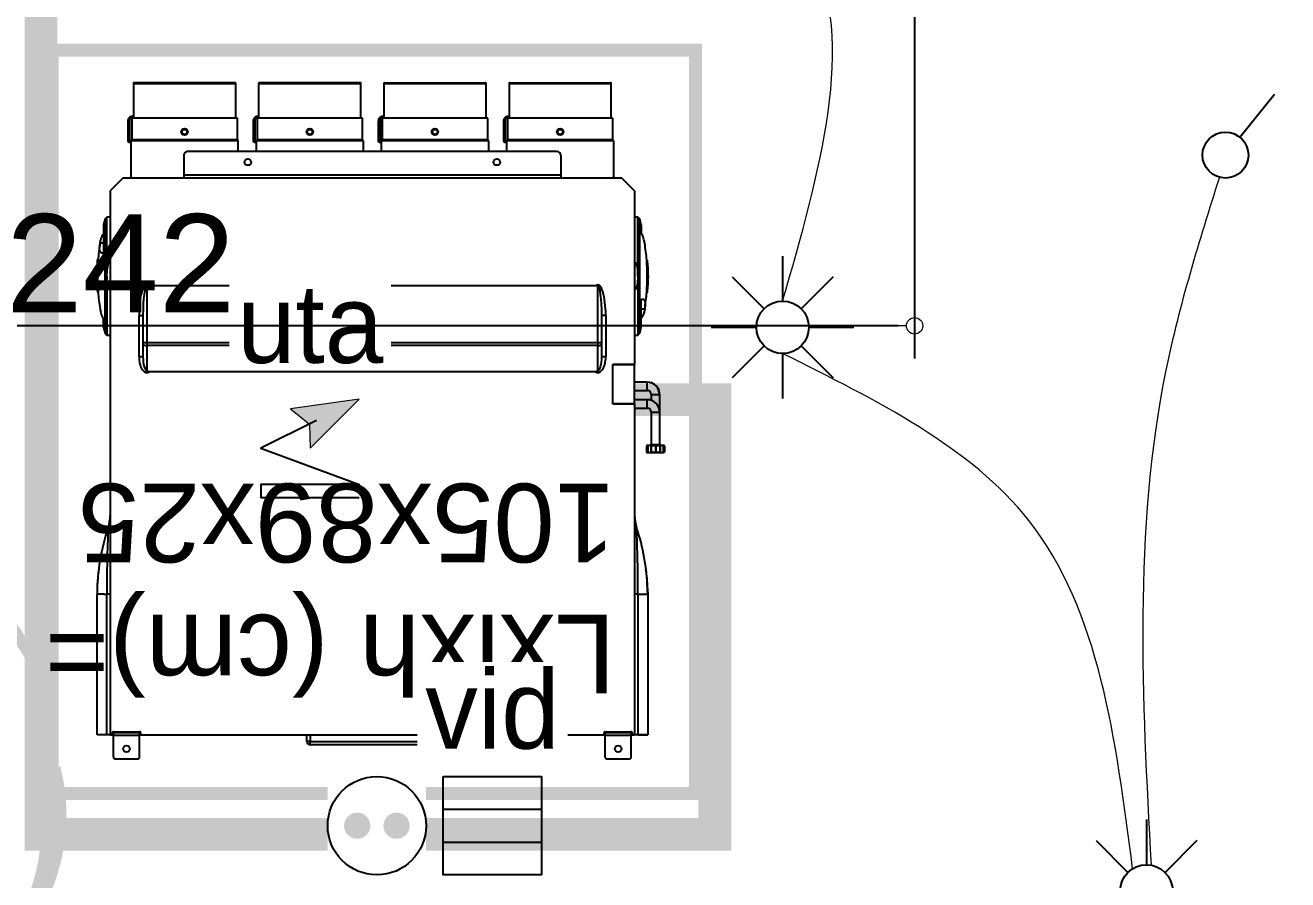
# Model space of a CAD drawing. Header units: millimetres. Extents: x 459337 to 526921, y -375392 to -289779.
# Drawn here: x 470492 to 472418, y -363525 to -362221 of the extents above; entities that cross this region are included whole.
import ezdxf

# ---------------------------------------------------------------- set-up
doc = ezdxf.new("R2010")
doc.units = ezdxf.units.MM
doc.set_wipeout_variables(frame=1)
doc.linetypes.add('prlm_chauff', pattern=[0.93, 0.75, -0.065, 0.05, -0.065])
doc.layers.add('_GAZELEC-BOITE INCORPO', color=36, linetype='Continuous', lineweight=18)
for name, color, linetype in [('prlm-CHAUFF', 30, 'Continuous'), ('prlm-ELEC-CFA', 181, 'Continuous'), ('prlm-ELEC-CFO', 201, 'Continuous'), ('prlm-MOD', 64, 'Continuous')]:
    doc.layers.add(name, color=color, linetype=linetype)
doc.styles.add('Arial', font='arial.ttf')
doc.styles.add('prlm-elec-cfa', font='comic.ttf', dxfattribs={"height": 12})
doc.styles.add('prlm-elec-cfo', font='comic.ttf', dxfattribs={"height": 12})
doc.styles.get("Standard").update_dxf_attribs({"font": 'arial.ttf'})
doc.dimstyles.new('200', dxfattribs={"dimtxt": 150, "dimasz": 25, "dimexe": 50, "dimexo": 50, "dimgap": 20, "dimtad": 1, "dimdec": 0, "dimlfac": 0.1, "dimdsep": 46, "dimtxsty": 'Arial', "dimblk1": 'DOTBLANK', "dimblk2": 'DOTBLANK', "dimsah": 1, "dimcen": 25, "dimclrd": 5, "dimclre": 5, "dimadec": 0, "dimazin": 0, "dimtfac": 1, "dimtdec": 0, "dimtmove": 0, "dimatfit": 3, "dimldrblk": 'DOTBLANK', "dimfxl": 50, "dimtolj": 1, "dimtzin": 0, "dimarcsym": 0})

# ---------------------------------------------------------------- blocks, each defined once
blk = doc.blocks.new('xi.zaio')
at = {"layer": 'prlm-CHAUFF', "ltscale": 50}
for p, q in [((-35.8, 2.15), (-39.2, 2.15)), ((39.2, 2.15), (35.8, 2.15)), ((-39.5, 1.85), (-39.5, -1.45)), ((-35.5, 1.85), (-35.5, -1.45)), ((-9.5, 0), (9.5, 0)), ((-9.5, -0.5), (-9.5, 0)), ((9.5, 0), (9.5, -0.5)), ((35.5, 1.85), (35.5, -1.45)), ((39.5, 1.85), (39.5, -1.45)), ((-40.52, -1.5), (-42, -1.5)), ((-42, -22.97), (-42, -1.5)), ((-42, -22.97), (-42, -1.5)), ((-42, -1.5), (-40.52, -1.5)), ((-40.52, -23), (-40.52, -1.5)), ((-40.52, -1.5), (-40, -1.5)), ((-40, -52), (-40, -1.5)), ((-39.65, -1.5), (-40, -1.5)), ((-39.65, -1.85), (-39.65, -1.5)), ((-39.65, -1.85), (-39.5, -1.85)), ((-35.5, -1.45), (-39.5, -1.45)), ((-39.5, -1.45), (-39.5, -1.65)), ((-39.5, -1.65), (-39.5, -1.85)), ((-39.5, -1.85), (-35.5, -1.85)), ((-39.5, -2), (-39.5, -1.85)), ((-35.5, -1.45), (-35.5, -1.65)), ((-35.35, -1.5), (-35.5, -1.5)), ((-35.5, -1.85), (-35.5, -1.65)), ((-35.35, -1.85), (-35.5, -1.85)), ((-35.5, -2), (-35.5, -1.85)), ((35.35, -1.5), (-35.35, -1.5)), ((-35.35, -1.5), (-35.35, -1.85)), ((-10, -1.5), (-10, -0.5)), ((-10, -0.5), (-9.5, -0.5)), ((9.5, -0.5), (-9.5, -0.5)), ((-9.5, -0.5), (-9.5, -1.5)), ((9.5, -1.5), (9.5, -0.5)), ((9.5, -0.5), (10, -0.5)), ((10, -0.5), (10, -1.5)), ((35.35, -1.85), (35.35, -1.5)), ((35.5, -1.5), (35.35, -1.5)), ((35.35, -1.85), (35.5, -1.85)), ((39.5, -1.45), (35.5, -1.45)), ((35.5, -1.45), (35.5, -1.65)), ((35.5, -1.65), (35.5, -1.85)), ((35.5, -1.85), (39.5, -1.85)), ((35.5, -2), (35.5, -1.85)), ((39.5, -1.45), (39.5, -1.65)), ((39.5, -1.85), (39.5, -1.65)), ((39.65, -1.85), (39.5, -1.85)), ((39.5, -2), (39.5, -1.85)), ((40, -1.5), (39.65, -1.5)), ((39.65, -1.5), (39.65, -1.85)), ((40, -1.5), (40.52, -1.5)), ((40, -84.5), (40, -1.5)), ((40.52, -1.5), (42, -1.5)), ((40.52, -1.5), (40.52, -23)), ((42, -1.5), (42, -22.97)), ((42, -1.5), (42, -22.97)), ((-35.5, -2), (-39.5, -2)), ((39.5, -2), (35.5, -2)), ((-42, -22.97), (-42, -22.98)), ((-42, -22.98), (-42, -22.97)), ((-42, -23.12), (-42, -22.98)), ((-41.99, -22.98), (-41.99, -23.13)), ((-41.65, -23), (-41.99, -23)), ((-40.52, -23), (-41.35, -23)), ((-40.52, -23), (-40, -23)), ((40, -23), (40.52, -23)), ((40.52, -23), (40.61, -23)), ((40.95, -23), (41.82, -23)), ((41.91, -23), (41.99, -23)), ((41.99, -23.73), (42, -22.97)), ((-40.03, -32.13), (-40, -32.13)), ((-44.56, -44.64), (-44.56, -44.64)), ((-44.56, -44.64), (-44.56, -44.65)), ((-44.56, -44.65), (-44.56, -44.65)), ((-44.56, -45.63), (-44.56, -44.65)), ((-44.56, -44.65), (-44.56, -45.63)), ((-44.56, -45.63), (-44.56, -45.63)), ((-44.56, -45.63), (-44.56, -45.63)), ((-44.4, -44.6), (-44.4, -44.65)), ((-44.4, -44.65), (-44.38, -44.65)), ((-44.4, -45.63), (-44.4, -44.65)), ((-44.4, -45.63), (-44.38, -45.63)), ((-44.4, -45.63), (-44.4, -45.67)), ((-44.38, -45.63), (-44.38, -44.65)), ((-43.18, -44.6), (-44.34, -44.6)), ((-44.02, -44.6), (-44.34, -44.6)), ((-44.01, -45.68), (-44.01, -45.8)), ((-43.18, -45.8), (-44.01, -45.8)), ((-42.38, -45.8), (-44, -45.8)), ((-43.85, -44.65), (-43.89, -44.65)), ((-43.89, -45.63), (-43.89, -44.65)), ((-43.85, -45.63), (-43.89, -45.63)), ((-43.85, -45.63), (-43.85, -44.65)), ((-43.84, -45.8), (-43.84, -47.87)), ((-43.22, -45.63), (-43.22, -44.65)), ((-43.22, -44.65), (-43.18, -44.65)), ((-43.22, -45.63), (-43.18, -45.63)), ((-42.05, -44.6), (-43.18, -44.6)), ((-43.18, -45.63), (-43.18, -44.65)), ((-42.55, -50.73), (-42.55, -45.8)), ((-42.52, -44.65), (-42.48, -44.65)), ((-42.52, -45.63), (-42.52, -44.65)), ((-42.52, -45.63), (-42.48, -45.63)), ((-42.48, -45.63), (-42.48, -44.65)), ((-42.38, -45.8), (-42.38, -45.68)), ((-42.02, -44.65), (-42, -44.65)), ((-42.02, -45.63), (-42.02, -44.65)), ((-42.02, -45.63), (-42, -45.63)), ((-42, -44.65), (-42, -44.61)), ((-42, -45.63), (-42, -44.65)), ((-42, -45.67), (-42, -45.63)), ((-41.81, -44.64), (-41.81, -44.64)), ((-41.81, -44.65), (-41.81, -44.64)), ((-41.81, -45.63), (-41.81, -44.65)), ((-41.81, -44.65), (-41.81, -44.65)), ((-41.81, -45.63), (-41.81, -44.65)), ((-41.81, -45.63), (-41.81, -45.63)), ((-41.81, -45.63), (-41.81, -45.63)), ((-43.83, -47.87), (-43.83, -48.83)), ((-43.84, -48.83), (-43.84, -50.73)), ((-42.57, -50.73), (-43.84, -50.73)), ((-43.84, -50.73), (-43.84, -53.42)), ((-42.55, -50.73), (-43.82, -50.73)), ((-41.93, -51.36), (-41.93, -52.63)), ((-40, -51.36), (-41.91, -51.36)), ((-41.91, -51.36), (-41.91, -52.63)), ((-40, -51.36), (-41.91, -51.36)), ((-36.7, -52), (-40, -52)), ((-40, -52), (-40, -57.99)), ((-40, -52), (-36.7, -52)), ((-40, -52), (-40, -52)), ((-37.7, -52), (-37.7, -52)), ((-37.5, -52), (-37.5, -52)), ((-36.7, -52), (-36.7, -57.99)), ((-36.7, -52), (-36.7, -57.99)), ((-42.57, -53.42), (-43.84, -53.42)), ((-42.55, -53.43), (-43.82, -53.43)), ((-42.55, -53.43), (-42.55, -52.53)), ((-41.93, -52.63), (-40, -52.63)), ((-41.91, -52.63), (-40, -52.63)), ((-41.93, -54.06), (-41.93, -55.33)), ((-40, -54.06), (-41.93, -54.06)), ((-41.91, -54.06), (-41.91, -55.33)), ((-41.91, -55.33), (-40, -55.33)), ((-34.4, -57.09), (-34.4, -60.89)), ((33.97, -56.95), (-33.97, -56.95)), ((34.4, -60.89), (34.4, -57.09)), ((-40, -84.5), (-40, -57.99)), ((-36.7, -57.99), (-40, -57.99)), ((-40, -57.99), (-36.7, -57.99)), ((-35.6, -65.51), (-35.6, -59.19)), ((-35.6, -59.19), (-35, -59.19)), ((-35, -59.19), (-35, -65.51)), ((35, -65.51), (35, -59.19)), ((35, -59.19), (35.6, -59.19)), ((35.6, -59.19), (35.6, -65.51)), ((-34.4, -60.89), (34.4, -60.89)), ((-34.4, -61.35), (-34.4, -60.89)), ((34.4, -61.35), (-34.4, -61.35)), ((-34.4, -61.35), (-34.4, -69.99)), ((34.4, -61.35), (34.4, -60.89)), ((34.4, -69.99), (34.4, -61.35)), ((-40.5, -62.5), (-40.78, -62.78)), ((-40.78, -62.78), (-40.78, -80.22)), ((-40.5, -71.5), (-40.5, -62.5)), ((-40, -62.5), (-40.5, -62.5)), ((40.5, -62.5), (40, -62.5)), ((40.5, -71.5), (40.5, -62.5)), ((40.78, -62.78), (40.5, -62.5)), ((40.78, -62.78), (40.78, -80.22)), ((-41, -63.7), (-41, -67.94)), ((41, -63.7), (41, -64.97)), ((-41, -66.5), (-41.54, -66.5)), ((-35.6, -65.51), (-35, -65.51)), ((35.6, -65.51), (35, -65.51)), ((-41.84, -68.93), (-41.94, -68.92)), ((41.95, -69.04), (41.85, -69.05)), ((34.18, -70.06), (-34.18, -70.06)), ((-40.5, -71.5), (-40.5, -80.5)), ((40.5, -71.5), (40.5, -80.5)), ((-41.95, -73.96), (-41.85, -73.95)), ((41, -79.3), (41, -75.06)), ((41.84, -74.07), (41.94, -74.08)), ((41, -76.5), (41.54, -76.5)), ((-41, -79.3), (-41, -78.03)), ((-40.78, -80.22), (-40.5, -80.5)), ((-40.5, -80.5), (-40, -80.5)), ((40, -80.5), (40.5, -80.5)), ((40.5, -80.5), (40.78, -80.22)), ((-40, -84.5), (-38, -86.5)), ((38, -86.5), (40, -84.5)), ((38, -86.5), (-38, -86.5)), ((-36.85, -86.5), (-36.85, -92.15)), ((-28.75, -86.9), (-28.75, -86.5)), ((28.75, -86.9), (28.75, -86.5)), ((36.85, -92.15), (36.85, -86.5)), ((-28.75, -86.9), (28.75, -86.9)), ((-28.75, -89.9), (-28.75, -86.9)), ((28.75, -89.9), (28.75, -86.9)), ((-28.15, -90.5), (28.15, -90.5)), ((-20.45, -92.15), (-20.45, -90.5)), ((-17.75, -90.5), (-17.75, -92.15)), ((-1.35, -92.15), (-1.35, -90.5)), ((1.35, -90.5), (1.35, -92.15)), ((17.75, -92.15), (17.75, -90.5)), ((20.45, -90.5), (20.45, -92.15)), ((-36.85, -92.15), (-20.45, -92.15)), ((-36.85, -92.15), (-36.7, -92.3)), ((-36.7, -92.3), (-20.6, -92.3)), ((-36.7, -92.3), (-36.7, -95.6)), ((-20.6, -92.3), (-20.45, -92.15)), ((-20.6, -95.6), (-20.6, -92.3)), ((-20.45, -91.9), (-20.2, -91.9)), ((-20.45, -92.15), (-20.27, -92.15)), ((-20.27, -95.6), (-20.27, -92.15)), ((-20.27, -92.15), (-20.25, -92.15)), ((-20.25, -95.6), (-20.25, -92.15)), ((-20.19, -95.6), (-20.19, -91.9)), ((-20, -95.1), (-20, -92.1)), ((-17.75, -92.15), (-1.35, -92.15)), ((-17.75, -92.15), (-17.6, -92.3)), ((-17.6, -92.3), (-1.5, -92.3)), ((-17.6, -92.3), (-17.6, -95.6)), ((-1.5, -92.3), (-1.35, -92.15)), ((-1.5, -95.6), (-1.5, -92.3)), ((-1.35, -91.9), (-1.1, -91.9)), ((-1.35, -92.15), (-1.17, -92.15)), ((-1.17, -95.6), (-1.17, -92.15)), ((-1.17, -92.15), (-1.15, -92.15)), ((-1.15, -95.6), (-1.15, -92.15)), ((-1.09, -95.6), (-1.09, -91.9)), ((-0.9, -95.1), (-0.9, -92.1)), ((1.35, -92.15), (17.75, -92.15)), ((1.35, -92.15), (1.5, -92.3)), ((1.5, -92.3), (17.6, -92.3)), ((1.5, -92.3), (1.5, -95.6)), ((17.6, -92.3), (17.75, -92.15)), ((17.6, -95.6), (17.6, -92.3)), ((17.75, -91.9), (18, -91.9)), ((17.75, -92.15), (17.93, -92.15)), ((17.93, -95.6), (17.93, -92.15)), ((17.93, -92.15), (17.95, -92.15)), ((17.95, -95.6), (17.95, -92.15)), ((18.01, -95.6), (18.01, -91.9)), ((18.2, -95.1), (18.2, -92.1)), ((20.45, -92.15), (36.85, -92.15)), ((20.45, -92.15), (20.6, -92.3)), ((20.6, -92.3), (36.7, -92.3)), ((20.6, -92.3), (20.6, -95.6)), ((36.7, -92.3), (36.85, -92.15)), ((36.7, -95.6), (36.7, -92.3)), ((36.85, -91.9), (37.1, -91.9)), ((36.85, -92.15), (37.03, -92.15)), ((37.03, -95.6), (37.03, -92.15)), ((37.03, -92.15), (37.05, -92.15)), ((37.05, -95.6), (37.05, -92.15)), ((37.11, -95.6), (37.11, -91.9)), ((37.3, -95.1), (37.3, -92.1)), ((-20.27, -93.07), (-20.25, -93.07)), ((-20.25, -93.17), (-20.27, -93.17)), ((-20.27, -93.22), (-20.25, -93.22)), ((-20.25, -93.57), (-20.27, -93.57)), ((-20.27, -93.95), (-20.25, -93.95)), ((-20.25, -94.3), (-20.27, -94.3)), ((-1.17, -93.07), (-1.15, -93.07)), ((-1.15, -93.17), (-1.17, -93.17)), ((-1.17, -93.22), (-1.15, -93.22)), ((-1.15, -93.57), (-1.17, -93.57)), ((-1.17, -93.95), (-1.15, -93.95)), ((-1.15, -94.3), (-1.17, -94.3)), ((17.93, -93.07), (17.95, -93.07)), ((17.95, -93.17), (17.93, -93.17)), ((17.93, -93.22), (17.95, -93.22)), ((17.95, -93.57), (17.93, -93.57)), ((17.93, -93.95), (17.95, -93.95)), ((17.95, -94.3), (17.93, -94.3)), ((37.03, -93.07), (37.05, -93.07)), ((37.05, -93.17), (37.03, -93.17)), ((37.03, -93.22), (37.05, -93.22)), ((37.05, -93.57), (37.03, -93.57)), ((37.03, -93.95), (37.05, -93.95)), ((37.05, -94.3), (37.03, -94.3)), ((-36.7, -95.6), (-20.6, -95.6)), ((-36.45, -95.6), (-36.45, -100.9)), ((-20.85, -100.9), (-20.85, -95.6)), ((-20.7, -95.85), (-20.85, -95.85)), ((-20.19, -95.6), (-20.6, -95.6)), ((-17.6, -95.6), (-1.5, -95.6)), ((-17.35, -95.6), (-17.35, -100.9)), ((-1.75, -100.9), (-1.75, -95.6)), ((-1.6, -95.85), (-1.75, -95.85)), ((-1.09, -95.6), (-1.5, -95.6)), ((1.5, -95.6), (17.6, -95.6)), ((1.75, -95.6), (1.75, -100.9)), ((17.35, -100.9), (17.35, -95.6)), ((17.5, -95.85), (17.35, -95.85)), ((18.01, -95.6), (17.6, -95.6)), ((20.6, -95.6), (36.7, -95.6)), ((20.85, -95.6), (20.85, -100.9)), ((36.45, -100.9), (36.45, -95.6)), ((36.6, -95.85), (36.45, -95.85)), ((37.11, -95.6), (36.7, -95.6)), ((-20.85, -100.9), (-36.45, -100.9)), ((-20.95, -101), (-36.35, -101)), ((-1.75, -100.9), (-17.35, -100.9)), ((-1.85, -101), (-17.25, -101)), ((17.35, -100.9), (1.75, -100.9)), ((1.85, -101), (17.25, -101)), ((36.45, -100.9), (20.85, -100.9)), ((20.95, -101), (36.35, -101))]:
    blk.add_line(p, q, dxfattribs=at)
for centre, radius in [((-37.5, 0.6), 0.5), ((37.5, 0.6), 0.5), ((-19, -88.9), 0.5), ((19, -88.9), 0.5), ((-28.65, -93.5), 0.5), ((-28.65, -93.5), 0.48), ((-28.65, -93.5), 0.38), ((-9.55, -93.5), 0.5), ((-9.55, -93.5), 0.48), ((-9.55, -93.5), 0.38), ((9.55, -93.5), 0.5), ((9.55, -93.5), 0.48), ((9.55, -93.5), 0.38), ((28.65, -93.5), 0.5), ((28.65, -93.5), 0.48), ((28.65, -93.5), 0.38)]:
    blk.add_circle(centre, radius, dxfattribs=at)
for centre, radius, start, end in [((-39.2, 1.85), 0.3, 90, 180), ((-35.8, 1.85), 0.3, 0, 90), ((35.8, 1.85), 0.3, 90, 180), ((39.2, 1.85), 0.3, 0, 90), ((-9.5, -0.5), 0.5, 90, 180), ((9.5, -0.5), 0.5, 0, 90), ((-39.65, -1.65), 0.15, 0, 90), ((-39.5, -1.85), 0.15, 180, 270), ((-35.35, -1.65), 0.15, 90, 180), ((-35.5, -1.85), 0.15, 270, 0), ((35.35, -1.65), 0.15, 0, 90), ((35.5, -1.85), 0.15, 180, 270), ((39.65, -1.65), 0.15, 90, 180), ((39.5, -1.85), 0.15, 270, 0), ((-41.5, -23.43), 0.454, 70.7015, 109.2985), ((201.47, -22.89), 241.99, 180.0258, 182.4219), ((10.17, -22.86), 31.83, 341.2261, 359.7772), ((-201.97, -22.87), 242.49, 357.5792, 359.9704), ((40.78, -23.72), 0.74, 76.986, 103.014), ((-20.53, -23.42), 21.46, 181.2107, 189.17), ((-11.21, -23.13), 30.76, 181.3675, 198.9367), ((20.17, -23.38), 21.82, 350.8662, 359.0866), ((-46, -35.01), 6, 0.0026, 18.3707), ((46, -35.01), 6, 161.4876, 180), ((-44.22, -45.86), 1.26, 97.9369, 105.3469), ((-44.22, -44.49), 1.19, 253.6907, 262.3719), ((-44.32, -45.08), 0.6, 246.9261, 248.9332), ((-44.34, -45.2), 0.6, 90, 95.821), ((-44.34, -45.2), 0.6, 90, 95.821), ((-43.8, -48.12), 3.52, 80.5236, 99.4764), ((-43.8, -42.16), 3.52, 260.5236, 279.4764), ((-42.6, -48.35), 3.75, 81.1094, 98.8906), ((-42.6, -42.16), 3.52, 260.5236, 279.4764), ((-42.15, -45.79), 1.19, 73.6907, 106.3093), ((-42.05, -45.2), 0.6, 84.2804, 90), ((-42.05, -45.08), 0.6, 270, 293.0739), ((-42.15, -44.49), 1.19, 277.8164, 286.3093), ((-42.05, -45.2), 0.6, 66.9261, 68.9332), ((-41.93, -50.73), 1.91, 180, 270), ((-41.91, -50.73), 0.635, 180, 270), ((-41.93, -53.42), 1.91, 180, 252.7267), ((-41.91, -53.43), 1.9, 180, 270), ((-41.91, -53.43), 0.635, 180, 270), ((-41.93, -53.42), 0.635, 253.1998, 270), ((-33.99, -57.61), 0.66, 87.7671, 127.9749), ((34, -57.6), 0.648, 51.6234, 92.6345), ((-2.02, -72.66), 40, 165.6911, 167.0531), ((2.02, -72.66), 40, 12.9469, 14.3089), ((-2.02, -72.66), 40, 171.1388, 174.8568), ((2.02, -72.66), 40, 5.1618, 8.8621), ((-9.34, -71.54), 32.7, 175.3927, 184.216), ((-2.02, -72.66), 40.1, 174.8568, 176.0079), ((-8.49, -71.55), 33.45, 175.7604, 184.1304), ((8.49, -71.45), 33.45, 355.7604, 4.1304), ((9.34, -71.46), 32.7, 355.3927, 4.216), ((2.02, -72.66), 40.1, 3.5417, 5.1618), ((-25, -71.49), 17.1, 176.1392, 185.5504), ((-23.47, -71.44), 18.62, 174.9708, 185.7404), ((-19.4, -71.41), 22.67, 176.0894, 184.7758), ((-2.02, -72.66), 40.1, 176.0757, 176.6864), ((-34.2, -69.76), 0.308, 228.6694, 273.1665), ((34.19, -69.75), 0.313, 267.2158, 310.9483), ((23.47, -71.56), 18.62, 354.9708, 5.7404), ((19.4, -71.59), 22.67, 356.0894, 4.7758), ((25, -71.51), 17.1, 356.1392, 5.5504), ((24.53, -71.51), 17.57, 4.0984, 5.3931), ((-24.53, -71.49), 17.57, 184.0984, 185.3931), ((-2.02, -70.34), 40.1, 183.5417, 185.1618), ((2.02, -70.34), 40.1, 354.8568, 356.0079), ((2.02, -70.34), 40.1, 356.0757, 356.6864), ((-2.02, -70.34), 40, 185.1618, 188.8621), ((2.02, -70.34), 40, 351.1388, 354.8568), ((-2.02, -70.34), 40, 192.9469, 194.3089), ((2.02, -70.34), 40, 345.6911, 347.0531), ((-28.15, -89.9), 0.6, 180, 270), ((28.15, -89.9), 0.6, 270, 0), ((-20.2, -92.1), 0.2, 88.3239, 90), ((-20.2, -92.1), 0.2, 0, 88.3239), ((-1.1, -92.1), 0.2, 88.3239, 90), ((-1.1, -92.1), 0.2, 0, 88.3239), ((18, -92.1), 0.2, 88.3239, 90), ((18, -92.1), 0.2, 0, 88.3239), ((37.1, -92.1), 0.2, 88.3239, 90), ((37.1, -92.1), 0.2, 0, 88.3239), ((-20.7, -95.15), 0.7, 270, 316.2731), ((-20.78, -95.12), 0.776, 318.5248, 1.7675), ((-1.6, -95.15), 0.7, 270, 316.2731), ((-1.68, -95.12), 0.776, 318.5248, 1.7675), ((17.5, -95.15), 0.7, 270, 316.2731), ((17.42, -95.12), 0.776, 318.5248, 1.7675), ((36.6, -95.15), 0.7, 270, 316.2731), ((36.52, -95.12), 0.776, 318.5248, 1.7675), ((-36.35, -100.9), 0.1, 180, 270), ((-20.95, -100.9), 0.1, 270, 0), ((-17.25, -100.9), 0.1, 180, 270), ((-1.85, -100.9), 0.1, 270, 0), ((1.85, -100.9), 0.1, 180, 270), ((17.25, -100.9), 0.1, 270, 0), ((20.95, -100.9), 0.1, 180, 270), ((36.35, -100.9), 0.1, 270, 0)]:
    blk.add_arc(centre, radius, start, end, dxfattribs=at)
for centre, major_axis, ratio, start_param, end_param in [((-34.4, -59.19), (0, -2.4), 0.5, 2.773493, 4.712389), ((-34.4, -59.19), (0, -2.1), 0.285714, 3.141593, 4.712389), ((34.4, -59.19), (0, -2.4), 0.5, 1.570796, 3.509693), ((34.4, -59.19), (0, -2.1), 0.285714, 1.570796, 3.141593), ((-34.4, -61.19), (-0.6, 0), 0.5, 4.712389, 6.283185), ((-34.4, -61.19), (-0.6, 0), 0.258819, 0, 1.570796), ((34.4, -61.19), (0.6, 0), 0.5, 0, 1.570796), ((34.4, -61.19), (-0.6, 0), 0.258819, 1.570796, 3.141593), ((-34.4, -65.51), (0, 4.64), 0.258819, 1.570796, 3.326448), ((-34.4, -65.51), (0, -4.48), 0.133894, 4.712389, 6.283185), ((34.4, -65.51), (0, 4.64), 0.258819, 2.956738, 4.712389), ((34.4, -65.51), (0, -4.48), 0.133894, 0, 1.570796), ((-21.5, -94.48), (1.25, 0), 0.146694, 0, 0.179125), ((-20.7, -94.48), (0.45, 0), 0.974723, 5.983927, 6.283185), ((-20.7, -94.84), (0.45, 0), 0.974723, 5.983927, 6.283185), ((-2.4, -94.48), (1.25, 0), 0.146694, 0, 0.179125), ((-1.6, -94.48), (0.45, 0), 0.974723, 5.983927, 6.283185), ((-1.6, -94.84), (0.45, 0), 0.974723, 5.983927, 6.283185), ((16.7, -94.48), (1.25, 0), 0.146694, 0, 0.179125), ((17.5, -94.48), (0.45, 0), 0.974723, 5.983927, 6.283185), ((17.5, -94.84), (0.45, 0), 0.974723, 5.983927, 6.283185), ((35.8, -94.48), (1.25, 0), 0.146694, 0, 0.179125), ((36.6, -94.48), (0.45, 0), 0.974723, 5.983927, 6.283185), ((36.6, -94.84), (0.45, 0), 0.974723, 5.983927, 6.283185)]:
    blk.add_ellipse(centre, major_axis=major_axis, ratio=ratio, start_param=start_param, end_param=end_param, dxfattribs=at)
for points, knots in [([(-42, -22.98), (-42, -22.98), (-42, -22.98), (-42, -22.98), (-42, -22.99), (-41.99, -22.99), (-41.99, -22.99), (-41.99, -22.99), (-41.99, -22.99), (-41.99, -23), (-41.99, -23), (-41.99, -23), (-41.99, -23), (-41.99, -23)], [0, 0, 0, 0, 0.5, 0.5, 0.75, 0.75, 0.875, 0.875, 0.9375, 0.9375, 0.96875, 0.96875, 1, 1, 1, 1]), ([(41.91, -23), (41.91, -23), (41.91, -23), (41.91, -23), (41.91, -23), (41.91, -22.99), (41.91, -22.99), (41.9, -22.99), (41.9, -22.99), (41.9, -22.99), (41.9, -22.99), (41.89, -22.99), (41.89, -22.98), (41.88, -22.98), (41.87, -22.98), (41.86, -22.98), (41.85, -22.98), (41.84, -22.99), (41.83, -22.99), (41.82, -22.99), (41.82, -22.99), (41.82, -22.99), (41.82, -22.99), (41.82, -22.99), (41.82, -22.99), (41.81, -23), (41.81, -23), (41.81, -23), (41.81, -23), (41.82, -23)], [0, 0, 0, 0, 0.007813, 0.007813, 0.015625, 0.015625, 0.03125, 0.03125, 0.0625, 0.0625, 0.125, 0.125, 0.25, 0.25, 0.5, 0.5, 0.75, 0.75, 0.875, 0.875, 0.9375, 0.9375, 0.96875, 0.96875, 0.984375, 0.984375, 0.992187, 0.992187, 1, 1, 1, 1]), ([(42, -22.97), (42, -22.97), (42, -22.98), (42, -22.98), (42, -22.98), (42, -22.98), (41.99, -22.99), (41.99, -22.99), (41.99, -22.99), (41.99, -22.99), (41.99, -22.99), (41.99, -22.99), (41.99, -22.99), (41.99, -23), (41.99, -23), (41.99, -23)], [0, 0, 0, 0, 0.5, 0.5, 0.75, 0.75, 0.875, 0.875, 0.9375, 0.9375, 0.96875, 0.96875, 0.984375, 0.984375, 1, 1, 1, 1]), ([(-42, -23.12), (-42, -23.12), (-42, -23.17), (-42, -23.3), (-41.99, -23.4), (-41.99, -23.6), (-41.99, -23.69), (-41.99, -23.83), (-41.99, -23.87), (-41.99, -23.87)], [0, 0, 0, 0, 0.25, 0.25, 0.5, 0.5, 0.75, 0.75, 1, 1, 1, 1]), ([(-41.99, -23.87), (-41.99, -23.85), (-41.99, -23.82), (-41.99, -23.7), (-41.99, -23.6), (-41.99, -23.4), (-42, -23.31), (-42, -23.18), (-42, -23.14), (-42, -23.13)], [0.0577009, 0.0577009, 0.0577009, 0.0577009, 0.25, 0.25, 0.5, 0.5, 0.75, 0.75, 0.9427494, 0.9427494, 0.9427494, 0.9427494]), ([(-41.54, -66.5), (-41.51, -66.31), (-41.48, -66.14), (-41.4, -65.83), (-41.36, -65.69), (-41.27, -65.45), (-41.22, -65.35), (-41.14, -65.23), (-41.11, -65.19), (-41.06, -65.13), (-41.03, -65.1), (-41, -65.08)], [0, 0, 0, 0, 0.25, 0.25, 0.5, 0.5, 0.75, 0.75, 0.875, 0.875, 1, 1, 1, 1]), ([(41.54, -66.5), (41.51, -66.3), (41.47, -66.13), (41.4, -65.8), (41.36, -65.66), (41.27, -65.41), (41.22, -65.29), (41.14, -65.15), (41.11, -65.11), (41.06, -65.04), (41.03, -65), (41, -64.97)], [0, 0, 0, 0, 0.25, 0.25, 0.5, 0.5, 0.75, 0.75, 0.875, 0.875, 1, 1, 1, 1]), ([(-41, -67.94), (-41.13, -68), (-41.24, -68.01), (-41.41, -67.95), (-41.48, -67.87), (-41.54, -67.72), (-41.55, -67.69), (-41.57, -67.62), (-41.58, -67.58), (-41.6, -67.45), (-41.61, -67.36), (-41.61, -67.04), (-41.59, -66.79), (-41.54, -66.5)], [0, 0, 0, 0, 0.25, 0.25, 0.5, 0.5, 0.5625, 0.5625, 0.625, 0.625, 0.75, 0.75, 1, 1, 1, 1]), ([(-40.5, -71.5), (-40.5, -71.31), (-40.49, -71.12), (-40.47, -70.75), (-40.45, -70.56), (-40.41, -70.28), (-40.4, -70.19), (-40.36, -70), (-40.34, -69.91), (-40.29, -69.78), (-40.28, -69.73), (-40.25, -69.64), (-40.23, -69.6), (-40.19, -69.54), (-40.18, -69.52), (-40.15, -69.48), (-40.14, -69.46), (-40.11, -69.43), (-40.09, -69.41), (-40.06, -69.39), (-40.05, -69.39), (-40.02, -69.38), (-40.01, -69.38), (-40, -69.38)], [0, 0, 0, 0, 0.25, 0.25, 0.5, 0.5, 0.625, 0.625, 0.75, 0.75, 0.8125, 0.8125, 0.875, 0.875, 0.90625, 0.90625, 0.9375, 0.9375, 0.96875, 0.96875, 0.984375, 0.984375, 1, 1, 1, 1]), ([(40, -69.38), (40.01, -69.38), (40.02, -69.38), (40.05, -69.39), (40.06, -69.39), (40.08, -69.4), (40.09, -69.41), (40.11, -69.43), (40.12, -69.44), (40.14, -69.46), (40.15, -69.48), (40.18, -69.52), (40.19, -69.54), (40.23, -69.6), (40.25, -69.64), (40.28, -69.73), (40.29, -69.78), (40.34, -69.91), (40.36, -70), (40.4, -70.19), (40.41, -70.28), (40.44, -70.46), (40.45, -70.56), (40.47, -70.74), (40.48, -70.84), (40.49, -71.12), (40.5, -71.31), (40.5, -71.5)], [0, 0, 0, 0, 0.015625, 0.015625, 0.03125, 0.03125, 0.046875, 0.046875, 0.0625, 0.0625, 0.09375, 0.09375, 0.125, 0.125, 0.1875, 0.1875, 0.25, 0.25, 0.375, 0.375, 0.5, 0.5, 0.625, 0.625, 0.75, 0.75, 1, 1, 1, 1]), ([(-40, -73.62), (-40.01, -73.62), (-40.02, -73.62), (-40.05, -73.61), (-40.06, -73.61), (-40.08, -73.6), (-40.09, -73.59), (-40.11, -73.57), (-40.12, -73.56), (-40.14, -73.54), (-40.15, -73.52), (-40.18, -73.48), (-40.19, -73.46), (-40.23, -73.4), (-40.25, -73.36), (-40.28, -73.27), (-40.29, -73.22), (-40.34, -73.09), (-40.36, -73), (-40.4, -72.81), (-40.41, -72.72), (-40.44, -72.54), (-40.45, -72.44), (-40.47, -72.26), (-40.48, -72.16), (-40.49, -71.88), (-40.5, -71.69), (-40.5, -71.5)], [0, 0, 0, 0, 0.015625, 0.015625, 0.03125, 0.03125, 0.046875, 0.046875, 0.0625, 0.0625, 0.09375, 0.09375, 0.125, 0.125, 0.1875, 0.1875, 0.25, 0.25, 0.375, 0.375, 0.5, 0.5, 0.625, 0.625, 0.75, 0.75, 1, 1, 1, 1]), ([(40.5, -71.5), (40.5, -71.69), (40.49, -71.88), (40.47, -72.25), (40.45, -72.44), (40.41, -72.72), (40.4, -72.81), (40.36, -73), (40.34, -73.09), (40.29, -73.22), (40.28, -73.27), (40.25, -73.36), (40.23, -73.4), (40.19, -73.46), (40.18, -73.48), (40.15, -73.52), (40.14, -73.54), (40.11, -73.57), (40.09, -73.59), (40.06, -73.61), (40.05, -73.61), (40.02, -73.62), (40.01, -73.62), (40, -73.62)], [0, 0, 0, 0, 0.25, 0.25, 0.5, 0.5, 0.625, 0.625, 0.75, 0.75, 0.8125, 0.8125, 0.875, 0.875, 0.90625, 0.90625, 0.9375, 0.9375, 0.96875, 0.96875, 0.984375, 0.984375, 1, 1, 1, 1]), ([(41, -75.06), (41.13, -75), (41.24, -74.99), (41.41, -75.05), (41.48, -75.13), (41.54, -75.28), (41.55, -75.31), (41.57, -75.38), (41.58, -75.42), (41.6, -75.55), (41.61, -75.64), (41.61, -75.96), (41.59, -76.21), (41.54, -76.5)], [0, 0, 0, 0, 0.25, 0.25, 0.5, 0.5, 0.5625, 0.5625, 0.625, 0.625, 0.75, 0.75, 1, 1, 1, 1]), ([(-41.54, -76.5), (-41.51, -76.7), (-41.47, -76.87), (-41.4, -77.2), (-41.36, -77.34), (-41.27, -77.59), (-41.22, -77.71), (-41.14, -77.85), (-41.11, -77.89), (-41.06, -77.96), (-41.03, -78), (-41, -78.03)], [0, 0, 0, 0, 0.25, 0.25, 0.5, 0.5, 0.75, 0.75, 0.875, 0.875, 1, 1, 1, 1]), ([(41.54, -76.5), (41.51, -76.69), (41.48, -76.86), (41.4, -77.17), (41.36, -77.31), (41.27, -77.55), (41.22, -77.65), (41.14, -77.77), (41.11, -77.81), (41.06, -77.87), (41.03, -77.9), (41, -77.92)], [0, 0, 0, 0, 0.25, 0.25, 0.5, 0.5, 0.75, 0.75, 0.875, 0.875, 1, 1, 1, 1]), ([(-20.27, -95.27), (-20.26, -95.26), (-20.26, -95.25), (-20.25, -95.2), (-20.25, -95.17), (-20.25, -95.15)], [0.8185803, 0.8185803, 0.8185803, 0.8185803, 0.875, 0.875, 1, 1, 1, 1]), ([(-1.17, -95.27), (-1.16, -95.26), (-1.16, -95.25), (-1.15, -95.2), (-1.15, -95.17), (-1.15, -95.15)], [0.8185803, 0.8185803, 0.8185803, 0.8185803, 0.875, 0.875, 1, 1, 1, 1]), ([(17.93, -95.27), (17.94, -95.26), (17.94, -95.25), (17.95, -95.2), (17.95, -95.17), (17.95, -95.15)], [0.8185803, 0.8185803, 0.8185803, 0.8185803, 0.875, 0.875, 1, 1, 1, 1]), ([(37.03, -95.27), (37.04, -95.26), (37.04, -95.25), (37.05, -95.2), (37.05, -95.17), (37.05, -95.15)], [0.8185803, 0.8185803, 0.8185803, 0.8185803, 0.875, 0.875, 1, 1, 1, 1])]:
    blk.add_open_spline(points, degree=3, knots=knots, dxfattribs=at)
for points in [[(-43.85, -44.65), (-43.83, -44.64), (-43.78, -44.63), (-43.7, -44.62), (-43.62, -44.61), (-43.54, -44.61), (-43.46, -44.6), (-43.37, -44.6), (-43.28, -44.6), (-43.22, -44.6), (-43.18, -44.6)], [(-43.18, -45.67), (-43.22, -45.67), (-43.28, -45.67), (-43.37, -45.67), (-43.46, -45.67), (-43.54, -45.67), (-43.62, -45.66), (-43.7, -45.65), (-43.78, -45.64), (-43.83, -45.63), (-43.85, -45.63)], [(-43.18, -44.6), (-43.15, -44.6), (-43.09, -44.6), (-43, -44.6), (-42.91, -44.6), (-42.83, -44.61), (-42.75, -44.61), (-42.67, -44.62), (-42.59, -44.63), (-42.54, -44.64), (-42.52, -44.65)], [(-42.52, -45.63), (-42.54, -45.63), (-42.59, -45.64), (-42.67, -45.65), (-42.75, -45.66), (-42.83, -45.67), (-42.91, -45.67), (-43, -45.67), (-43.09, -45.67), (-43.15, -45.67), (-43.18, -45.67)]]:
    blk.add_open_spline(points, degree=3, dxfattribs=at)
at = {"layer": 'prlm-CHAUFF', "ltscale": 50, "insert": (-37.12, -7.83), "char_height": 12, "width": 139.7925, "attachment_point": 1}
blk.add_mtext('Lxlxh (cm)= 105x89x25', dxfattribs=at)
blk = doc.blocks.new('xi.uta')
at = {"layer": 'prlm-ELEC-CFO', "lineweight": 5}
blk.add_hatch(color=0, dxfattribs=at).paths.add_polyline_path([(-3, 6), (-0.1, 3.7), (0, 0), (7.5, 7.5)])
at = {"layer": 'prlm-ELEC-CFO', "color": 0, "lineweight": 5, "flags": 128}
blk.add_lwpolyline([(-3, 6), (-0.1, 3.7), (0, 0), (7.5, 7.5)], close=True, dxfattribs=at)
at = {"layer": 'prlm-ELEC-CFO', "color": 0}
blk.add_lwpolyline([(0.95, 4.23), (-7.5, 0), (7.5, -5.5), (-7.5, -5.5), (-7.5, -7.5), (7.5, -7.5)], dxfattribs=at)
blk = doc.blocks.new('xi.VID')
at = {"layer": 'prlm-ELEC-CFA', "color": 0, "linetype": 'ByBlock', "lineweight": -2, "flags": 128}
blk.add_lwpolyline([(-7.5, 7.5), (7.5, 7.5), (7.5, -7.5), (-7.5, -7.5)], close=True, dxfattribs=at)
at = {"layer": 'prlm-ELEC-CFA', "color": 0}
for points in [[(-7.5, 2.5), (7.5, 2.5)], [(-7.5, -2.5), (7.5, -2.5)]]:
    blk.add_lwpolyline(points, dxfattribs=at)
blk = doc.blocks.new('xi.PC')
at = {"color": 0, "lineweight": 5}
blk.add_wipeout([(-7.5, -7.5), (7.5, -7.5), (7.5, 7.5), (-7.5, 7.5)], dxfattribs=at).dxf.layer = 'prlm-ELEC-CFO'
at = {"layer": 'prlm-ELEC-CFO', "color": 0, "linetype": 'ByBlock', "lineweight": 5, "const_width": 2}
for points in [[(-4, 0, 1), (-2, 0, 1)], [(2, 0, 1), (4, 0, 1)]]:
    blk.add_lwpolyline(points, format="xyb", close=True, dxfattribs=at)
at = {"layer": 'prlm-ELEC-CFO', "color": 0, "linetype": 'ByBlock', "lineweight": -2}
blk.add_circle((0, 0), 7.5, dxfattribs=at)
blk = doc.blocks.new('xi.SA')
at = {"layer": 'prlm-ELEC-CFO', "color": 0}
blk.add_lwpolyline([(0.2, -1.28), (5.5, 5.28)], dxfattribs=at)
blk.add_circle((-2, -4), 3.5, dxfattribs=at)
blk = doc.blocks.new('xi.SPOT')
at = {"color": 0, "lineweight": 5}
blk.add_wipeout([(-4, 0), (-2.83, -2.83), (0, -4), (2.83, -2.83), (4, 0), (2.83, 2.83), (0, 4), (-2.83, 2.83)], dxfattribs=at).dxf.layer = 'prlm-ELEC-CFO'
at = {"layer": 'prlm-ELEC-CFO', "color": 0, "linetype": 'ByBlock', "lineweight": -2, "flags": 128}
for points in [[(0, 10.88), (0, 4)], [(-7.69, 7.69), (-2.83, 2.83)], [(7.69, 7.69), (2.83, 2.83)], [(-10.88, 0), (-4, 0)], [(4, 0), (10.88, 0)], [(-2.83, -2.83), (-7.69, -7.69)], [(2.83, -2.83), (7.69, -7.69)], [(0, -4), (0, -10.88)]]:
    blk.add_lwpolyline(points, dxfattribs=at)
at = {"layer": 'prlm-ELEC-CFO', "color": 0, "linetype": 'ByBlock', "lineweight": -2}
blk.add_circle((0, 0), 4, dxfattribs=at)
blk = doc.blocks.new('_DOTBLANK')
at = {"color": 0, "linetype": 'ByBlock'}
blk.add_line((-0.5, 0), (-1, 0), dxfattribs=at)
blk.add_circle((0, 0), 0.5, dxfattribs=at)
blk = doc.blocks.new('*D130')
at = {"layer": '_GAZELEC-BOITE INCORPO', "color": 5, "lineweight": -2, "transparency": 16777216}
for p, q in [((469426.4, -361177), (469426.4, -362729.7)), ((471848.8, -361177), (471848.8, -362729.7)), ((471823.8, -362679.7), (469451.4, -362679.7))]:
    blk.add_line(p, q, dxfattribs=at)
at = {"layer": '_GAZELEC-BOITE INCORPO', "color": 5, "lineweight": -2, "transparency": 16777216, "xscale": 25, "yscale": 25, "zscale": 25, "rotation": 180}
blk.add_blockref('_DOTBLANK', (469426.4, -362679.7), dxfattribs=at)
at = {"layer": '_GAZELEC-BOITE INCORPO', "color": 5, "lineweight": -2, "transparency": 16777216, "xscale": 25, "yscale": 25, "zscale": 25}
blk.add_blockref('_DOTBLANK', (471848.8, -362679.7), dxfattribs=at)
at = {"layer": '_GAZELEC-BOITE INCORPO', "color": 0, "transparency": 16777216, "insert": (470637.6, -362584.4), "char_height": 150, "attachment_point": 5, "style": 'Arial'}
blk.add_mtext('\\A1;242', dxfattribs=at)

msp = doc.modelspace()

# ---------------------------------------------------------------- linework, layer by layer
at = {"layer": 'prlm-CHAUFF', "linetype": 'prlm_chauff', "ltscale": 50, "const_width": 50, "flags": 128}
msp.add_lwpolyline([(469734.253, -362123.115), (470516.317, -362123.115), (470516.317, -363455.546), (471544.024, -363455.546), (471544.024, -362792.538), (471421.671, -362792.538)], dxfattribs=at)
at = {"layer": 'prlm-ELEC-CFO', "lineweight": 13}
for points in [[(471647.544, -362642.014), (471691.326, -362105.349), (471338.038, -361824.419)], [(472313.756, -362453.011), (472232.193, -362747.415), (472209.603, -363502.488)], [(472181.356, -363507.932), (472022.874, -362976.494), (471647.544, -362722.014)]]:
    msp.add_spline(points, degree=3, dxfattribs=at)
at = {"layer": 'prlm-MOD', "ltscale": 50, "const_width": 20}
msp.add_lwpolyline([(471514.727, -363393.269), (470533.083, -363393.269), (470533.083, -362259.36), (471514.727, -362259.36)], close=True, dxfattribs=at)
at = {"layer": 'prlm-MOD'}
msp.add_lwpolyline([(469626.82, -362987.92, 0, 46.2, 0.52056705), (469268.073, -363280.24, 0, 46.2, 0.52056705), (469268.073, -363280.24, 0, 46.2, 0.52056705), (469291.469, -363744.056, 0, 46.2, 0.52056705), (469291.469, -363744.056, 0, 46.2, 0.52056705), (469763.299, -363751.851, 0, 46.2, 0.52056705), (469763.299, -363751.851, 0, 46.2, 0.52056705), (470235.129, -363720.67, 0, 46.2, 0.52056705), (470235.129, -363720.67, 0, 46.2, 0.52056705), (470523.686, -363358.192, 0, 46.2, 0.52056705), (470523.686, -363358.192, 0, 46.2, 0.52056705), (470196.135, -363030.793, 0, 46.2, 0.52056705), (470196.135, -363030.793, 0, 46.2, 0.52056705)], format="xyseb", close=True, dxfattribs=at)

# ---------------------------------------------------------------- block references
at = {"layer": 'prlm-CHAUFF', "ltscale": 50, "xscale": 10, "yscale": 10, "zscale": 10, "rotation": 179.9999999999994}
msp.add_blockref('xi.zaio', (471021.671, -363318.859), dxfattribs=at)
at = {"layer": 'prlm-ELEC-CFA', "xscale": 10, "yscale": 10, "zscale": 10}
msp.add_blockref('xi.VID', (471204.848, -363442.281), dxfattribs=at)
at = {"layer": 'prlm-ELEC-CFO', "xscale": 10, "yscale": 10, "zscale": 10}
for name, p in [('xi.SA', (472343.101, -362379.281)), ('xi.uta', (470926.769, -362866.567))]:
    msp.add_blockref(name, p, dxfattribs=at)

# ---------------------------------------------------------------- next in the draw order: block references
for name, p in [('xi.SPOT', (471647.544, -362682.014)), ('xi.PC', (471028.535, -363442.281)), ('xi.SPOT', (472202.543, -363541.86))]:
    msp.add_blockref(name, p, dxfattribs=at)

# ---------------------------------------------------------------- next in the draw order: texts
at = {"layer": 'prlm-ELEC-CFA', "lineweight": 20, "insert": (471204.848, -363265.643), "char_height": 120, "attachment_point": 5, "line_spacing_factor": 0.8, "style": 'prlm-elec-cfa', "bg_fill": 3, "box_fill_scale": 1.1, "bg_fill_color": 256, "bg_fill_transparency": 0}
msp.add_mtext('vid', dxfattribs=at)
at = {"layer": 'prlm-ELEC-CFO', "lineweight": 20, "insert": (470926.769, -362677.224), "char_height": 120, "attachment_point": 5, "line_spacing_factor": 0.8, "style": 'prlm-elec-cfo', "bg_fill": 3, "box_fill_scale": 1.1, "bg_fill_color": 256, "bg_fill_transparency": 0}
msp.add_mtext('uta', dxfattribs=at)

# ---------------------------------------------------------------- next in the draw order: dimensions: what is measured, and where the dimension line sits
at = {"layer": '_GAZELEC-BOITE INCORPO'}
dim = msp.add_linear_dim(base=(469426.405, -362679.702), p1=(471848.761, -361126.979), p2=(469426.405, -361126.979), dimstyle='200', dxfattribs=at)
dim.commit()
dim.dimension.update_dxf_attribs({"geometry": '*D130', "text_midpoint": (470637.583, -362584.396)})

doc.saveas('drawing.dxf')
